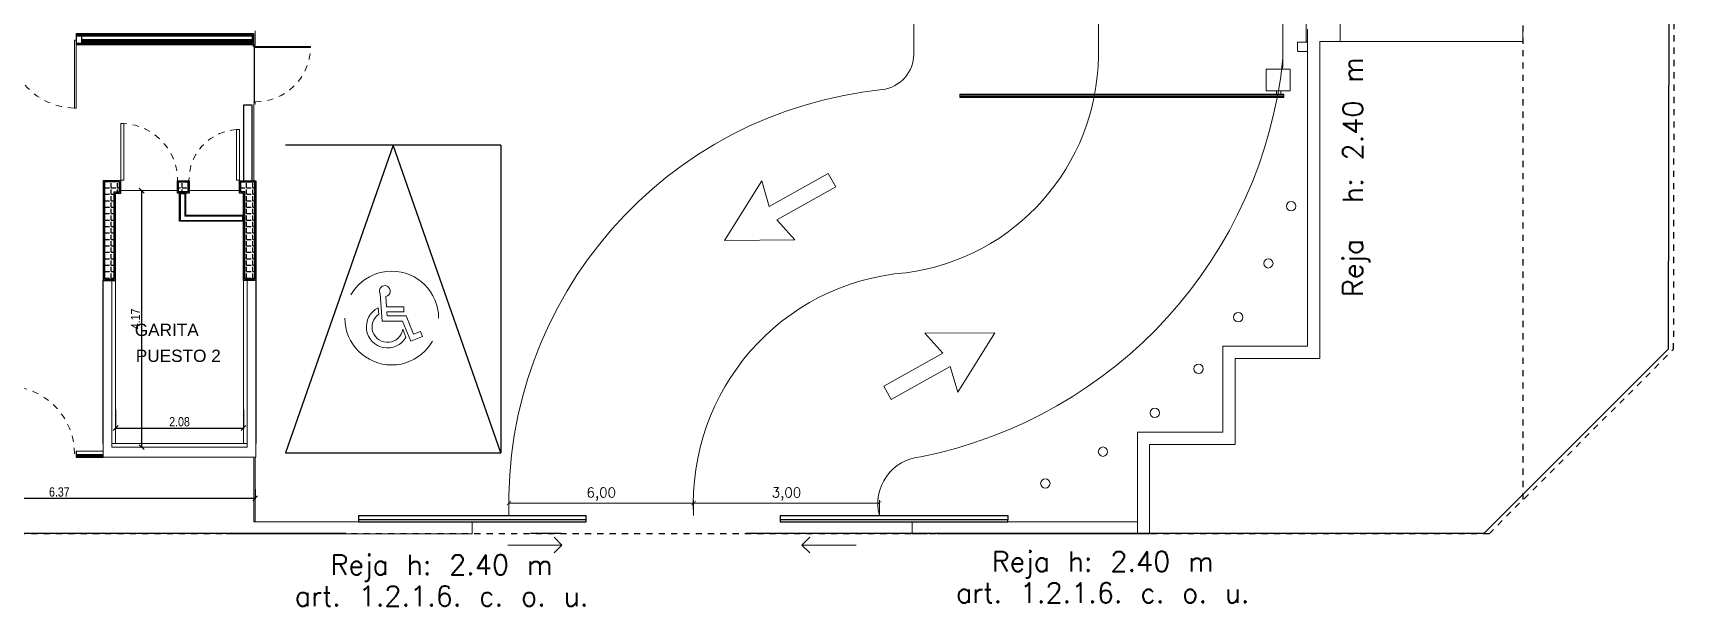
# Model space of a CAD drawing. Header units: millimetres. Extents: x 182 to 305, y 81 to 164.
# Drawn here: x 277.76 to 304.57, y 82.44 to 91.75 of the extents above; entities that cross this region are included whole.
import ezdxf

# ---------------------------------------------------------------- set-up
doc = ezdxf.new("R2010")
doc.units = ezdxf.units.MM
for name, pattern in [('ACAD_ISO04W100', [30.5, 24, -3, 0.5, -3]), ('ACAD_ISO10W100', [18.5, 12, -3, 0.5, -3]), ('Dash', [3.5, 2, -1.5]), ('Dash 1_16_', [0.003174, 0.001587, -0.001587]), ('DASHDOT', [1, 0.5, -0.25, 0, -0.25]), ('Hidden', [7.14375, 4.7625, -2.38125])]:
    doc.linetypes.add(name, pattern=pattern)
for name, color, linetype, lineweight in [('A-----DIP', 7, 'Continuous', 9), ('A-----NPP', 7, 'Continuous', 9), ('A-AREAIDM', 7, 'Continuous', 18), ('A-AREALIM', 7, 'Continuous', 9), ('A-COLSENM', 7, 'Continuous', 9), ('A-DOORSYM', 7, 'Continuous', 9), ('A-FLOROTM', 7, 'Continuous', 9), ('A-GLAZIDM', 7, 'Continuous', 9), ('A-WALL', 7, 'Continuous', 9), ('DIMENSION', 1, 'Continuous', 25), ('F-AFFFEQM', 7, 'Continuous', 9), ('G-PLANOTM', 7, 'Continuous', 9), ('I-SYSTFUM', 7, 'Continuous', 9), ('S-----TEP', 7, 'Continuous', 9)]:
    doc.layers.add(name, color=color, linetype=linetype, lineweight=lineweight)
for name, color, linetype in [('BLOCK 014', 7, 'Continuous'), ('DURLOCK', 7, 'Continuous'), ('estructura', 7, 'Continuous'), ('HATCH LADRILLO COMUN', 7, 'Continuous'), ('LADRILLO HU 12', 7, 'Continuous'), ('Lineas Carpintería', 7, 'Continuous'), ('Lineas Lotes', 7, 'DASHDOT'), ('Lineas Proyecciones', 7, 'Hidden'), ('MODIFICACIONES', 7, 'Continuous'), ('OBSERVACION', 7, 'Continuous'), ('reja', 7, 'Continuous'), ('REVOQUES', 7, 'Continuous'), ('Sectores', 3, 'Continuous')]:
    doc.layers.add(name, color=color, linetype=linetype)
doc.styles.add('ARIALNARROW', font='ARIALN.TTF')
doc.styles.add('MtXpl_Arial_Unicode_', font='ARIALUNI.ttf')
doc.styles.get("Standard").update_dxf_attribs({"font": 'txt.shx'})
doc.dimstyles.new('C', dxfattribs={"dimscale": 1.5, "dimtxt": 0.15, "dimasz": 0.08, "dimexe": 0.01, "dimexo": 0, "dimgap": 0.025, "dimtad": 1, "dimzin": 0, "dimdsep": 46, "dimtxsty": 'ARIALNARROW', "dimblk": 'OBLIQUE', "dimcen": 0, "dimclrd": 256, "dimclre": 256, "dimclrt": 256, "dimadec": 0, "dimazin": 0, "dimtfac": 1.666667, "dimtofl": 0, "dimtmove": 0, "dimatfit": 0, "dimldrblk": 'OBLIQUE', "dimfxl": 0.1, "dimtolj": 1, "dimtzin": 0, "dimarcsym": 0})

# ---------------------------------------------------------------- blocks, each defined once
blk = doc.blocks.new('_ARCHTICK')
at = {"color": 0, "linetype": 'ByBlock', "const_width": 0.15}
blk.add_lwpolyline([(-0.5, -0.5), (0.5, 0.5)], dxfattribs=at)
blk = doc.blocks.new('_Oblique')
at = {"layer": 'estructura', "color": 0, "lineweight": -2}
blk.add_line((-0.5, -0.5), (0.5, 0.5), dxfattribs=at)
blk = doc.blocks.new('*D33')
at = {"layer": 'Defpoints', "color": 0}
for p in [(279.52798, 89.194031), (279.52798, 85.024512), (279.52798, 85.024512)]:
    blk.add_point(p, dxfattribs=at)
at = {"layer": 'DIMENSION', "lineweight": -2}
for p, q in [((279.52798, 89.194031), (279.53798, 89.194031)), ((279.52798, 89.194031), (279.52798, 85.024512)), ((279.52798, 85.024512), (279.53798, 85.024512))]:
    blk.add_line(p, q, dxfattribs=at)
at = {"layer": 'DIMENSION', "lineweight": -2, "xscale": 0.08, "yscale": 0.08, "zscale": 0.08}
for p, rotation in [((279.52798, 89.194031), 90), ((279.52798, 85.024512), 270)]:
    blk.add_blockref('_Oblique', p, dxfattribs=dict(at, rotation=rotation))
at = {"layer": 'DIMENSION', "insert": (279.42768, 87.109272), "char_height": 0.15, "attachment_point": 5, "rotation": 90, "style": 'ARIALNARROW'}
blk.add_mtext('\\A1;4.17', dxfattribs=at)
blk = doc.blocks.new('*D34')
at = {"layer": 'Defpoints', "color": 0}
for p in [(279.103728, 85.635852), (281.183728, 85.635852), (281.183728, 85.335852)]:
    blk.add_point(p, dxfattribs=at)
at = {"layer": 'DIMENSION', "lineweight": -2}
for p, q in [((279.103728, 85.635852), (279.103728, 85.325852)), ((281.183728, 85.635852), (281.183728, 85.325852)), ((279.103728, 85.335852), (281.183728, 85.335852))]:
    blk.add_line(p, q, dxfattribs=at)
at = {"layer": 'DIMENSION', "lineweight": -2, "xscale": 0.08, "yscale": 0.08, "zscale": 0.08, "rotation": 180}
blk.add_blockref('_Oblique', (279.103728, 85.335852), dxfattribs=at)
at = {"layer": 'DIMENSION', "lineweight": -2, "xscale": 0.08, "yscale": 0.08, "zscale": 0.08}
blk.add_blockref('_Oblique', (281.183728, 85.335852), dxfattribs=at)
at = {"layer": 'DIMENSION', "insert": (280.143728, 85.437428), "char_height": 0.15, "attachment_point": 5, "style": 'ARIALNARROW'}
blk.add_mtext('\\A1;2.08', dxfattribs=at)
blk = doc.blocks.new('*D36')
at = {"layer": 'Defpoints', "color": 0}
for p in [(275.005385, 84.194555), (281.373728, 84.339969), (281.373728, 84.194555)]:
    blk.add_point(p, dxfattribs=at)
at = {"layer": 'DIMENSION', "lineweight": -2}
for p, q in [((275.005385, 84.194555), (275.005385, 84.204555)), ((275.005385, 84.194555), (281.373728, 84.194555)), ((281.373728, 84.339969), (281.373728, 84.184555))]:
    blk.add_line(p, q, dxfattribs=at)
at = {"layer": 'DIMENSION', "lineweight": -2, "xscale": 0.08, "yscale": 0.08, "zscale": 0.08, "rotation": 180}
blk.add_blockref('_Oblique', (275.005385, 84.194555), dxfattribs=at)
at = {"layer": 'DIMENSION', "lineweight": -2, "xscale": 0.08, "yscale": 0.08, "zscale": 0.08}
blk.add_blockref('_Oblique', (281.373728, 84.194555), dxfattribs=at)
at = {"layer": 'DIMENSION', "insert": (278.189556, 84.296132), "char_height": 0.15, "attachment_point": 5, "style": 'ARIALNARROW'}
blk.add_mtext('\\A1;6.37', dxfattribs=at)

msp = doc.modelspace()

# ---------------------------------------------------------------- linework, layer by layer
at = {"linetype": 'ACAD_ISO10W100'}
for p, q in [((304.3478, 86.621522), (304.483929, 160.881522)), ((301.349668, 83.623389), (304.3478, 86.621522)), ((301.349668, 83.623389), (190.992923, 83.623389))]:
    msp.add_line(p, q, dxfattribs=at)
at = {"layer": 'A-----DIP', "color": 252}
for p, q in [((285.498344, 83.917013), (285.498344, 84.165188)), ((285.498344, 84.115188), (288.500536, 84.115188)), ((288.500536, 83.917013), (288.500536, 84.165188)), ((288.500536, 83.917013), (288.500536, 84.165188)), ((288.500536, 84.115188), (291.520373, 84.115188)), ((291.520373, 83.917013), (291.520373, 84.165188))]:
    msp.add_line(p, q, dxfattribs=at)
at = {"layer": 'A-----NPP', "color": 252}
for p, q in [((285.47971, 83.433813), (286.35971, 83.433813)), ((286.35971, 83.433813), (286.232431, 83.561093)), ((286.35971, 83.433813), (286.232431, 83.306534)), ((290.260991, 83.433813), (290.38827, 83.561093)), ((291.140991, 83.433813), (290.260991, 83.433813)), ((290.260991, 83.433813), (290.38827, 83.306534))]:
    msp.add_line(p, q, dxfattribs=at)
at = {"layer": 'A-AREALIM', "color": 252}
msp.add_line((281.373728, 91.549648), (281.373728, 91.564512), dxfattribs=at)
at = {"layer": 'A-COLSENM', "color": 252}
for centre, start, end in [((298.213828, 88.938841), 90, 180), ((298.213828, 88.938841), 0, 90), ((298.213828, 88.938841), 180, 0), ((297.844221, 88.011657), 90, 180), ((297.844221, 88.011657), 180, 0), ((297.844221, 88.011657), 0, 90), ((297.354411, 87.137038), 90, 180), ((297.354411, 87.137038), 180, 0), ((297.354411, 87.137038), 0, 90), ((296.709772, 86.298367), 90, 180), ((296.709772, 86.298367), 0, 90), ((296.709772, 86.298367), 180, 0), ((295.998019, 85.581056), 90, 180), ((295.998019, 85.581056), 180, 0), ((295.998019, 85.581056), 0, 90), ((295.155873, 84.951736), 90, 180), ((295.155873, 84.951736), 0, 90), ((295.155873, 84.951736), 180, 0), ((294.218706, 84.436698), 90, 180), ((294.218706, 84.436698), 0, 90), ((294.218706, 84.436698), 180, 0)]:
    msp.add_arc(centre, 0.076, start, end, dxfattribs=at)
at = {"layer": 'A-DOORSYM', "color": 252}
for p, q in [((278.436648, 91.636467), (278.436648, 90.533933)), ((278.461109, 91.636467), (278.436648, 91.636467)), ((278.461109, 91.636467), (278.461109, 90.533933)), ((281.373728, 91.537148), (282.275197, 91.537148)), ((281.373728, 91.537148), (281.373728, 91.517148)), ((281.373728, 91.517148), (282.275197, 91.517148)), ((282.275197, 91.537148), (282.275197, 91.517148)), ((278.461109, 90.533933), (278.436648, 90.533933)), ((279.238728, 90.284512), (279.188728, 90.284512)), ((279.188728, 90.284512), (279.188728, 89.364512)), ((279.238728, 89.364512), (279.238728, 90.284512)), ((281.068728, 89.364512), (281.068728, 90.184512)), ((281.068728, 90.184512), (281.118728, 90.184512)), ((281.118728, 90.184512), (281.118728, 89.364512)), ((279.188728, 89.364512), (279.238728, 89.364512)), ((281.118728, 89.364512), (281.068728, 89.364512))]:
    msp.add_line(p, q, dxfattribs=at)
at = {"layer": 'A-DOORSYM', "color": 252, "linetype": 'Dash 1_16_'}
for centre, radius, start, end in [((278.461109, 91.636467), 1.102806, 180, 268.729045), ((281.373728, 91.537148), 0.901691, 270, 358.729045), ((279.188728, 89.364512), 0.921358, 356.889159, 86.889159), ((281.118728, 89.364512), 0.821523, 93.489325, 183.489325), ((277.337767, 84.914512), 1.1, 0, 90)]:
    msp.add_arc(centre, radius, start, end, dxfattribs=at)
at = {"layer": 'A-FLOROTM', "color": 252}
for p, q in [((299.011104, 91.614512), (299.011104, 116.084648)), ((279.188728, 89.194031), (280.108728, 89.194031)), ((280.298728, 89.194031), (281.118728, 89.194031)), ((278.461109, 84.864512), (278.903728, 84.864512))]:
    msp.add_line(p, q, dxfattribs=at)
at = {"layer": 'A-GLAZIDM', "color": 252}
for p, q in [((279.043728, 85.084512), (279.043728, 87.734512)), ((279.043728, 87.734512), (279.103728, 87.734512)), ((279.103728, 87.734512), (279.103728, 85.084512)), ((281.183728, 85.084512), (281.183728, 87.734512)), ((281.183728, 87.734512), (281.243728, 87.734512)), ((281.243728, 87.734512), (281.243728, 85.084512)), ((279.103728, 85.084512), (279.043728, 85.084512)), ((279.043728, 85.024512), (279.043728, 85.084512)), ((281.243728, 85.024512), (279.043728, 85.024512)), ((279.103728, 85.084512), (281.183728, 85.084512)), ((281.243728, 85.084512), (281.183728, 85.084512)), ((281.243728, 85.084512), (281.243728, 85.024512))]:
    msp.add_line(p, q, dxfattribs=at)
at = {"layer": 'A-WALL', "color": 252}
for p, q in [((298.461104, 91.614512), (298.461104, 93.566368)), ((298.481104, 91.614512), (298.461104, 91.614512)), ((281.283728, 84.864512), (278.903728, 84.864512)), ((281.160385, 84.864512), (281.353728, 84.864512))]:
    msp.add_line(p, q, dxfattribs=at)
at = {"layer": 'A-WALL', "color": 252, "lineweight": 18}
for p, q in [((281.373728, 91.564512), (281.373728, 91.789512)), ((298.481104, 91.814512), (298.481104, 91.604512)), ((301.978592, 91.614512), (301.978592, 91.814512)), ((281.360385, 91.549648), (281.340385, 91.549648)), ((281.340385, 91.549648), (281.340385, 91.537148)), ((281.353728, 91.537148), (281.373728, 91.537148)), ((281.358728, 91.564512), (281.373728, 91.564512)), ((281.360385, 91.537148), (281.360385, 91.549648)), ((298.481104, 91.464512), (298.481104, 86.666766)), ((298.681104, 86.466766), (298.681104, 91.614512)), ((298.681104, 91.614512), (301.978592, 91.614512)), ((281.373728, 90.637148), (281.353728, 90.637148)), ((281.353728, 90.637148), (281.353728, 90.624648)), ((281.353728, 90.624648), (281.373728, 90.624648)), ((281.373728, 90.624648), (281.373728, 90.637148)), ((281.383728, 90.604512), (281.353728, 90.604512)), ((281.353728, 90.604512), (281.353728, 89.354512)), ((297.104611, 86.666766), (297.104611, 85.266766)), ((298.481104, 86.666766), (297.104611, 86.666766)), ((297.304611, 85.066766), (297.304611, 86.466766)), ((297.304611, 86.466766), (298.681104, 86.466766)), ((295.714611, 85.266766), (295.714611, 83.614512)), ((297.104611, 85.266766), (295.714611, 85.266766)), ((278.903728, 85.084512), (278.903728, 84.864512)), ((278.903728, 84.864512), (278.903728, 85.024512)), ((281.383728, 85.152962), (281.383728, 84.864512)), ((295.914611, 83.614512), (295.914611, 85.066766)), ((295.914611, 85.066766), (297.304611, 85.066766)), ((278.993728, 84.864512), (278.998728, 84.864512)), ((281.288728, 84.864512), (281.293728, 84.864512)), ((281.383728, 84.864512), (281.353728, 84.864512)), ((281.353728, 84.864512), (281.353728, 83.814512)), ((281.373728, 83.814512), (281.373728, 84.864512)), ((284.901106, 83.814512), (281.353728, 83.814512)), ((284.901106, 83.614512), (284.901106, 83.814512)), ((295.714611, 83.814512), (292.054611, 83.814512)), ((292.054611, 83.814512), (292.054611, 83.614512)), ((280.901106, 83.614512), (284.901106, 83.614512)), ((292.054611, 83.614512), (292.297298, 83.614512)), ((292.460207, 83.614512), (295.914611, 83.614512))]:
    msp.add_line(p, q, dxfattribs=at)
at = {"layer": 'BLOCK 014', "color": 252, "ltscale": 5}
for p, q in [((278.461109, 91.724512), (281.325385, 91.724512)), ((281.325385, 91.724512), (281.325385, 91.584512)), ((278.556549, 91.584512), (278.461109, 91.584512)), ((281.325385, 91.584512), (278.556549, 91.584512)), ((281.325422, 90.584512), (281.185422, 90.584512)), ((281.185422, 90.584512), (281.185422, 89.354512)), ((281.325422, 89.354512), (281.325422, 90.584512))]:
    msp.add_line(p, q, dxfattribs=at)
at = {"layer": 'DURLOCK', "color": 252, "lineweight": 18}
for p, q in [((280.157482, 88.709512), (280.157482, 89.139512)), ((280.157482, 89.139512), (280.227482, 89.139512)), ((280.227482, 89.139512), (280.227482, 88.779512)), ((280.227482, 88.779512), (281.168728, 88.779512)), ((281.168728, 88.779512), (281.168728, 88.709512)), ((281.168728, 88.709512), (280.157482, 88.709512))]:
    msp.add_line(p, q, dxfattribs=at)
at = {"layer": 'F-AFFFEQM', "color": 252}
for p, q in [((283.406153, 87.516781), (283.439914, 87.073859)), ((283.496468, 87.474865), (283.50935, 87.305866)), ((283.373834, 87.287594), (283.381547, 87.18641)), ((283.50935, 87.305866), (283.788074, 87.305866)), ((283.51562, 87.223609), (283.520413, 87.160727)), ((283.788074, 87.223609), (283.51562, 87.223609)), ((283.520413, 87.160727), (283.827536, 87.160727)), ((283.788074, 87.305866), (283.788074, 87.223609)), ((283.827536, 87.160727), (283.949957, 86.859662)), ((283.439914, 87.073859), (283.769084, 87.073859)), ((283.769084, 87.073859), (283.902017, 86.746941)), ((283.773189, 86.940084), (283.824755, 86.81327)), ((283.949957, 86.859662), (284.063703, 86.905141)), ((284.091923, 86.82287), (284.063703, 86.905141)), ((283.902017, 86.746941), (284.091923, 86.82287))]:
    msp.add_line(p, q, dxfattribs=at)
at = {"layer": 'F-AFFFEQM', "color": 252, "linetype": 'Dash'}
for start, end in [(0, 180), (180, 0)]:
    msp.add_arc((283.593096, 87.122255), 0.762, start, end, dxfattribs=at)
at = {"layer": 'F-AFFFEQM', "color": 252}
for centre, radius, start, end in [((283.481889, 87.56171), 0.08806, 279.529611, 210.67771), ((283.524713, 86.97953), 0.343027, 116.094016, 331.008057), ((283.524713, 86.97953), 0.251587, 124.68421, 350.979426)]:
    msp.add_arc(centre, radius, start, end, dxfattribs=at)
at = {"layer": 'G-PLANOTM', "color": 252}
for p, q in [((298.481104, 91.604512), (298.318195, 91.604512)), ((298.318195, 91.604512), (298.318195, 91.464512)), ((298.318195, 91.464512), (298.329649, 91.453058)), ((298.329649, 91.453058), (298.469649, 91.453058)), ((298.469649, 91.453058), (298.481104, 91.464512)), ((298.481104, 91.464512), (298.481104, 91.604512))]:
    msp.add_line(p, q, dxfattribs=at)
at = {"layer": 'HATCH LADRILLO COMUN', "color": 252, "linetype": 'Continuous', "ltscale": 5}
for p, q in [((278.928131, 89.239315), (278.928131, 89.315515)), ((279.032906, 89.239315), (279.032906, 89.315515)), ((279.137681, 89.239315), (279.137681, 89.315515)), ((280.185431, 89.239315), (280.185431, 89.315515)), ((281.233181, 89.239315), (281.233181, 89.315515)), ((281.337956, 89.239315), (281.337956, 89.315515)), ((278.928131, 89.239315), (279.004331, 89.239315)), ((278.928131, 89.13454), (278.928131, 89.21074)), ((278.928131, 89.13454), (279.004331, 89.13454)), ((278.928131, 89.029765), (278.928131, 89.105965)), ((278.928131, 89.029765), (279.004331, 89.029765)), ((278.928131, 88.92499), (278.928131, 89.00119)), ((279.032906, 89.239315), (279.109106, 89.239315)), ((279.032906, 89.13454), (279.032906, 89.21074)), ((279.032906, 89.13454), (279.083728, 89.13454)), ((279.032906, 89.029765), (279.032906, 89.105965)), ((279.032906, 89.029765), (279.083728, 89.029765)), ((279.032906, 88.92499), (279.032906, 89.00119)), ((279.137681, 89.239315), (279.168728, 89.239315)), ((279.137681, 89.174512), (279.137681, 89.21074)), ((280.128728, 89.239315), (280.156856, 89.239315)), ((280.185431, 89.239315), (280.261631, 89.239315)), ((280.185431, 89.174512), (280.185431, 89.21074)), ((281.138728, 89.239315), (281.204606, 89.239315)), ((281.203728, 89.13454), (281.204606, 89.13454)), ((281.203728, 89.029765), (281.204606, 89.029765)), ((281.233181, 89.239315), (281.309381, 89.239315)), ((281.233181, 89.13454), (281.233181, 89.21074)), ((281.233181, 89.13454), (281.309381, 89.13454)), ((281.233181, 89.029765), (281.233181, 89.105965)), ((281.233181, 89.029765), (281.309381, 89.029765)), ((281.233181, 88.92499), (281.233181, 89.00119)), ((281.337956, 89.239315), (281.363728, 89.239315)), ((281.337956, 89.13454), (281.337956, 89.21074)), ((281.337956, 89.13454), (281.363728, 89.13454)), ((281.337956, 89.029765), (281.337956, 89.105965)), ((281.337956, 89.029765), (281.363728, 89.029765)), ((281.337956, 88.92499), (281.337956, 89.00119)), ((278.928131, 88.92499), (279.004331, 88.92499)), ((278.928131, 88.820215), (278.928131, 88.896415)), ((278.928131, 88.820215), (279.004331, 88.820215)), ((278.928131, 88.71544), (278.928131, 88.79164)), ((279.032906, 88.92499), (279.083728, 88.92499)), ((279.032906, 88.820215), (279.032906, 88.896415)), ((279.032906, 88.820215), (279.083728, 88.820215)), ((279.032906, 88.71544), (279.032906, 88.79164)), ((281.203728, 88.92499), (281.204606, 88.92499)), ((281.203728, 88.820215), (281.204606, 88.820215)), ((281.233181, 88.92499), (281.309381, 88.92499)), ((281.233181, 88.820215), (281.233181, 88.896415)), ((281.233181, 88.820215), (281.309381, 88.820215)), ((281.233181, 88.71544), (281.233181, 88.79164)), ((281.337956, 88.92499), (281.363728, 88.92499)), ((281.337956, 88.820215), (281.337956, 88.896415)), ((281.337956, 88.820215), (281.363728, 88.820215)), ((281.337956, 88.71544), (281.337956, 88.79164)), ((278.928131, 88.71544), (279.004331, 88.71544)), ((278.928131, 88.610665), (278.928131, 88.686865)), ((278.928131, 88.610665), (279.004331, 88.610665)), ((278.928131, 88.50589), (278.928131, 88.58209)), ((278.928131, 88.50589), (279.004331, 88.50589)), ((278.928131, 88.401115), (278.928131, 88.477315)), ((279.032906, 88.71544), (279.083728, 88.71544)), ((279.032906, 88.610665), (279.032906, 88.686865)), ((279.032906, 88.610665), (279.083728, 88.610665)), ((279.032906, 88.50589), (279.032906, 88.58209)), ((279.032906, 88.50589), (279.083728, 88.50589)), ((279.032906, 88.401115), (279.032906, 88.477315)), ((281.203728, 88.71544), (281.204606, 88.71544)), ((281.203728, 88.610665), (281.204606, 88.610665)), ((281.203728, 88.50589), (281.204606, 88.50589)), ((281.233181, 88.71544), (281.309381, 88.71544)), ((281.233181, 88.610665), (281.233181, 88.686865)), ((281.233181, 88.610665), (281.309381, 88.610665)), ((281.233181, 88.50589), (281.233181, 88.58209)), ((281.233181, 88.50589), (281.309381, 88.50589)), ((281.233181, 88.401115), (281.233181, 88.477315)), ((281.337956, 88.71544), (281.363728, 88.71544)), ((281.337956, 88.610665), (281.337956, 88.686865)), ((281.337956, 88.610665), (281.363728, 88.610665)), ((281.337956, 88.50589), (281.337956, 88.58209)), ((281.337956, 88.50589), (281.363728, 88.50589)), ((281.337956, 88.401115), (281.337956, 88.477315)), ((278.928131, 88.401115), (279.004331, 88.401115)), ((278.928131, 88.29634), (278.928131, 88.37254)), ((278.928131, 88.29634), (279.004331, 88.29634)), ((278.928131, 88.191565), (278.928131, 88.267765)), ((279.032906, 88.401115), (279.083728, 88.401115)), ((279.032906, 88.29634), (279.032906, 88.37254)), ((279.032906, 88.29634), (279.083728, 88.29634)), ((279.032906, 88.191565), (279.032906, 88.267765)), ((281.203728, 88.401115), (281.204606, 88.401115)), ((281.203728, 88.29634), (281.204606, 88.29634)), ((281.233181, 88.401115), (281.309381, 88.401115)), ((281.233181, 88.29634), (281.233181, 88.37254)), ((281.233181, 88.29634), (281.309381, 88.29634)), ((281.233181, 88.191565), (281.233181, 88.267765)), ((281.337956, 88.401115), (281.363728, 88.401115)), ((281.337956, 88.29634), (281.337956, 88.37254)), ((281.337956, 88.29634), (281.363728, 88.29634)), ((281.337956, 88.191565), (281.337956, 88.267765)), ((278.928131, 88.191565), (279.004331, 88.191565)), ((278.928131, 88.08679), (278.928131, 88.16299)), ((278.928131, 88.08679), (279.004331, 88.08679)), ((278.928131, 87.982015), (278.928131, 88.058215)), ((278.928131, 87.982015), (279.004331, 87.982015)), ((278.928131, 87.87724), (278.928131, 87.95344)), ((279.032906, 88.191565), (279.083728, 88.191565)), ((279.032906, 88.08679), (279.032906, 88.16299)), ((279.032906, 88.08679), (279.083728, 88.08679)), ((279.032906, 87.982015), (279.032906, 88.058215)), ((279.032906, 87.982015), (279.083728, 87.982015)), ((279.032906, 87.87724), (279.032906, 87.95344)), ((281.203728, 88.191565), (281.204606, 88.191565)), ((281.203728, 88.08679), (281.204606, 88.08679)), ((281.203728, 87.982015), (281.204606, 87.982015)), ((281.233181, 88.191565), (281.309381, 88.191565)), ((281.233181, 88.08679), (281.233181, 88.16299)), ((281.233181, 88.08679), (281.309381, 88.08679)), ((281.233181, 87.982015), (281.233181, 88.058215)), ((281.233181, 87.982015), (281.309381, 87.982015)), ((281.233181, 87.87724), (281.233181, 87.95344)), ((281.337956, 88.191565), (281.363728, 88.191565)), ((281.337956, 88.08679), (281.337956, 88.16299)), ((281.337956, 88.08679), (281.363728, 88.08679)), ((281.337956, 87.982015), (281.337956, 88.058215)), ((281.337956, 87.982015), (281.363728, 87.982015)), ((281.337956, 87.87724), (281.337956, 87.95344)), ((278.928131, 87.87724), (279.004331, 87.87724)), ((278.928131, 87.772465), (278.928131, 87.848665)), ((278.928131, 87.772465), (279.004331, 87.772465)), ((279.032906, 87.87724), (279.083728, 87.87724)), ((279.032906, 87.772465), (279.032906, 87.848665)), ((279.032906, 87.772465), (279.083728, 87.772465)), ((281.203728, 87.87724), (281.204606, 87.87724)), ((281.203728, 87.772465), (281.204606, 87.772465)), ((281.233181, 87.87724), (281.309381, 87.87724)), ((281.233181, 87.772465), (281.233181, 87.848665)), ((281.233181, 87.772465), (281.309381, 87.772465)), ((281.337956, 87.87724), (281.363728, 87.87724)), ((281.337956, 87.772465), (281.337956, 87.848665)), ((281.337956, 87.772465), (281.363728, 87.772465))]:
    msp.add_line(p, q, dxfattribs=at)
at = {"layer": 'I-SYSTFUM', "color": 252}
for p, q in [((297.808604, 91.166766), (297.90256, 91.166766)), ((297.808604, 90.816766), (297.808604, 91.166766)), ((297.90256, 91.166766), (298.198604, 91.166766)), ((298.198604, 91.166766), (298.198604, 90.816766)), ((292.828604, 90.746766), (292.828604, 90.761766)), ((292.828604, 90.761766), (298.013604, 90.761766)), ((292.828604, 90.721766), (292.828604, 90.746766)), ((292.828604, 90.746766), (298.093604, 90.746766)), ((292.828604, 90.706766), (292.828604, 90.721766)), ((292.828604, 90.721766), (298.093604, 90.721766)), ((298.093604, 90.706766), (292.828604, 90.706766)), ((297.90256, 90.816766), (297.808604, 90.816766)), ((298.198604, 90.816766), (297.90256, 90.816766)), ((297.978604, 90.816766), (297.978604, 90.761766)), ((298.013604, 90.761766), (298.093604, 90.761766)), ((298.048604, 90.761766), (298.048604, 90.816766)), ((298.093604, 90.761766), (298.093604, 90.746766)), ((298.093604, 90.746766), (298.093604, 90.721766)), ((298.093604, 90.721766), (298.093604, 90.706766))]:
    msp.add_line(p, q, dxfattribs=at)
at = {"layer": 'LADRILLO HU 12', "color": 252, "ltscale": 5}
for p, q in [((279.168728, 89.334512), (278.923728, 89.334512)), ((278.923728, 89.334512), (278.923728, 87.754512)), ((279.168728, 89.174512), (279.168728, 89.334512)), ((280.128728, 89.334512), (280.278728, 89.334512)), ((280.128728, 89.174512), (280.128728, 89.334512)), ((280.278728, 89.334512), (280.278728, 89.174512)), ((281.138728, 89.174512), (281.138728, 89.334512)), ((281.138728, 89.334512), (281.363728, 89.334512)), ((281.363728, 89.334512), (281.363728, 87.754512)), ((279.083728, 87.754512), (279.083728, 89.174512)), ((279.083728, 89.174512), (279.168728, 89.174512)), ((280.278728, 89.174512), (280.128728, 89.174512)), ((281.203728, 89.174512), (281.138728, 89.174512)), ((281.203728, 87.754512), (281.203728, 89.174512)), ((278.923728, 87.754512), (279.083728, 87.754512)), ((281.363728, 87.754512), (281.203728, 87.754512))]:
    msp.add_line(p, q, dxfattribs=at)
at = {"layer": 'Lineas Carpintería', "color": 252}
for p, q in [((283.054211, 83.917013), (286.754211, 83.917013)), ((283.054211, 83.917013), (283.054211, 83.844513)), ((286.754211, 83.814513), (286.754211, 83.917013)), ((289.909413, 83.917013), (293.609413, 83.917013)), ((289.909413, 83.917013), (289.909413, 83.844513)), ((293.609413, 83.917013), (293.609413, 83.844513)), ((286.754211, 83.844513), (283.054211, 83.844513)), ((283.054211, 83.844513), (283.054211, 83.814513)), ((283.054211, 83.814513), (286.754211, 83.814513)), ((293.609413, 83.844513), (289.909413, 83.844513)), ((289.909413, 83.844513), (289.909413, 83.814513)), ((289.909413, 83.814513), (293.609413, 83.814513)), ((293.609413, 83.814513), (293.609413, 83.844513))]:
    msp.add_line(p, q, dxfattribs=at)
at = {"layer": 'Lineas Lotes', "color": 252, "linetype": 'ACAD_ISO04W100', "ltscale": 4e-05}
for p, q in [((301.978592, 160.877005), (301.978592, 84.162828)), ((304.43277, 86.617005), (304.568899, 160.877005)), ((301.434637, 83.618873), (304.43277, 86.617005)), ((301.434637, 83.618873), (185.194637, 83.618873))]:
    msp.add_line(p, q, dxfattribs=at)
at = {"layer": 'Lineas Proyecciones', "color": 252, "linetype": 'Hidden', "ltscale": 50}
for p, q in [((285.365913, 89.932385), (281.865913, 89.932385)), ((283.615913, 89.932385), (281.865913, 84.932385)), ((285.365913, 84.932385), (283.615913, 89.932385)), ((285.365913, 89.932385), (285.365913, 84.932385)), ((281.865913, 84.932385), (285.365913, 84.932385))]:
    msp.add_line(p, q, dxfattribs=at)
at = {"layer": 'MODIFICACIONES', "color": 252, "ltscale": 5}
msp.add_line((281.363728, 90.637148), (281.363728, 91.537148), dxfattribs=at)
at = {"layer": 'OBSERVACION', "color": 252, "ltscale": 5}
for p, q in [((278.461109, 91.744512), (278.461109, 91.564512)), ((278.556549, 91.701779), (278.461109, 91.701779)), ((278.461109, 91.701779), (278.461109, 91.584512)), ((278.556549, 91.584512), (278.556549, 91.701779)), ((278.461109, 91.584512), (278.556549, 91.584512)), ((278.461109, 84.959512), (278.461109, 84.864512))]:
    msp.add_line(p, q, dxfattribs=at)
at = {"layer": 'reja', "color": 252, "lineweight": 18}
for p, q in [((278.556549, 91.701779), (281.328641, 91.701779)), ((278.461109, 84.959512), (278.903728, 84.959512))]:
    msp.add_line(p, q, dxfattribs=at)
at = {"layer": 'reja', "color": 252}
for p, q in [((278.556549, 91.646779), (281.328641, 91.646779)), ((278.556549, 91.606779), (281.343641, 91.606779)), ((278.587333, 91.626779), (281.325385, 91.626779)), ((278.461109, 84.904512), (278.903728, 84.904512)), ((278.461109, 84.884512), (278.903728, 84.884512)), ((278.461109, 84.864512), (278.903728, 84.864512))]:
    msp.add_line(p, q, dxfattribs=at)
at = {"layer": 'reja', "color": 252, "lineweight": 18}
for centre in [(278.577333, 91.626779), (278.903684, 91.626779), (279.053684, 91.626779), (279.203684, 91.626779), (279.353684, 91.626779), (279.503684, 91.626779), (279.653684, 91.626779), (279.803684, 91.626779), (279.953684, 91.626779), (280.103684, 91.626779), (280.253684, 91.626779), (280.403684, 91.626779), (280.553684, 91.626779), (280.703684, 91.626779), (280.853684, 91.626779), (281.003684, 91.626779), (281.153684, 91.626779), (278.539538, 84.884512), (278.689538, 84.884512), (278.839538, 84.884512)]:
    msp.add_circle(centre, 0.01, dxfattribs=at)
at = {"layer": 'REVOQUES', "color": 252, "ltscale": 5}
for p, q in [((278.461109, 91.744512), (281.345385, 91.744512)), ((281.345385, 91.744512), (281.345385, 91.564512)), ((281.345385, 91.564512), (278.461109, 91.564512)), ((279.188728, 89.354512), (278.903728, 89.354512)), ((278.903728, 89.354512), (278.903728, 87.734512)), ((279.188728, 89.154512), (279.188728, 89.354512)), ((280.108728, 89.354512), (280.298728, 89.354512)), ((280.108728, 89.154512), (280.108728, 89.354512)), ((280.298728, 89.354512), (280.298728, 89.154512)), ((281.118728, 89.154512), (281.118728, 89.354512)), ((281.118728, 89.354512), (281.383728, 89.354512)), ((281.383728, 89.354512), (281.383728, 87.734512)), ((279.103728, 87.734512), (279.103728, 89.154512)), ((279.103728, 89.154512), (279.188728, 89.154512)), ((280.298728, 89.154512), (280.108728, 89.154512)), ((280.142482, 88.694512), (280.142482, 89.154512)), ((280.142482, 89.154512), (280.242482, 89.154512)), ((280.242482, 89.154512), (280.242482, 88.794512)), ((281.183728, 89.154512), (281.118728, 89.154512)), ((281.183728, 87.734512), (281.183728, 89.154512)), ((280.242482, 88.794512), (281.183728, 88.794512)), ((281.183728, 88.794512), (281.183728, 88.694512)), ((281.183728, 88.694512), (280.142482, 88.694512)), ((278.903728, 85.084512), (278.903728, 87.734512)), ((278.903728, 87.734512), (279.103728, 87.734512)), ((281.383728, 87.734512), (281.183728, 87.734512)), ((281.383728, 87.734512), (281.383728, 85.084512))]:
    msp.add_line(p, q, dxfattribs=at)
at = {"layer": 'S-----TEP', "color": 252}
for p, q in [((292.081104, 91.379648), (292.081104, 93.574648)), ((295.081104, 91.379648), (295.081104, 93.574648)), ((298.078438, 91.614512), (298.078438, 93.574648)), ((289.004976, 88.385588), (289.608762, 89.354063)), ((289.608762, 89.354063), (289.729162, 88.934386)), ((289.729162, 88.934386), (290.688926, 89.471838)), ((290.688926, 89.471838), (290.811074, 89.25371)), ((290.688926, 89.471838), (290.811074, 89.25371)), ((290.811074, 89.25371), (289.851311, 88.716258)), ((289.851311, 88.716258), (290.146214, 88.394299)), ((290.146214, 88.394299), (289.004976, 88.385588)), ((292.257154, 86.876019), (293.398392, 86.88473)), ((292.552057, 86.554061), (292.257154, 86.876019)), ((293.398392, 86.88473), (292.794606, 85.916256)), ((291.592294, 86.016609), (292.552057, 86.554061)), ((292.674206, 86.335933), (291.714442, 85.798481)), ((292.794606, 85.916256), (292.674206, 86.335933)), ((291.714442, 85.798481), (291.592294, 86.016609)), ((291.714442, 85.798481), (291.592294, 86.016609))]:
    msp.add_line(p, q, dxfattribs=at)
for centre, radius, start, end in [((291.490936, 91.419473), 6.590389, 357.802459, 1.695882), ((291.490936, 91.419473), 0.590389, 277.407244, 359.364454), ((291.490936, 91.419473), 3.590389, 277.407244, 359.364454), ((290.755823, 92.089314), 7.362676, 281.278364, 354.208627), ((292.253455, 84.111064), 6.757897, 95.829634, 181.64546), ((292.257214, 84.109687), 3.761616, 94.62635, 182.936038), ((292.257214, 84.109687), 0.761616, 94.62635, 194.653968)]:
    msp.add_arc(centre, radius, start, end, dxfattribs=at)

# ---------------------------------------------------------------- block references
at = {"layer": 'A-----DIP', "color": 252, "xscale": 0.07, "yscale": 0.07, "zscale": 0.07, "rotation": 180}
for p in [(285.498344, 84.115188), (288.500536, 84.115188)]:
    msp.add_blockref('_ARCHTICK', p, dxfattribs=at)
at = {"layer": 'A-----DIP', "color": 252, "xscale": 0.07, "yscale": 0.07, "zscale": 0.07}
for p in [(288.500536, 84.115188), (291.520373, 84.115188)]:
    msp.add_blockref('_ARCHTICK', p, dxfattribs=at)

# ---------------------------------------------------------------- texts
at = {"layer": 'A-----DIP', "color": 252, "char_height": 0.16, "attachment_point": 5}
for s, insert in [('6,00', (286.99944, 84.263834)), ('3,00', (290.010454, 84.263834))]:
    msp.add_mtext(s, dxfattribs=dict(at, insert=insert))
at = {"layer": 'A-AREAIDM', "color": 252}
msp.add_text('Reja  h: 2.40 m', height=0.324566, rotation=90, dxfattribs=at).set_placement((299.380128, 87.466659))
at = {"layer": 'A-AREAIDM', "color": 252, "lineweight": 9, "char_height": 0.324566, "width": 6.71017, "attachment_point": 2, "line_spacing_factor": 0.938532}
for insert in [(284.402918, 83.276574), (295.151776, 83.330187)]:
    msp.add_mtext('Reja h: 2.40 m\\Part. 1.2.1.6. c. o. u.', dxfattribs=dict(at, insert=insert))
at = {"layer": 'Sectores', "style": 'MtXpl_Arial_Unicode_'}
for s, p in [('GARITA', (279.415917, 86.830894)), ('PUESTO 2', (279.432867, 86.409512))]:
    msp.add_text(s, height=0.2, dxfattribs=at).set_placement(p)

# ---------------------------------------------------------------- dimensions: what is measured, and where the dimension line sits
at = {"layer": 'DIMENSION'}
dim = msp.add_linear_dim(base=(279.52798, 85.024512), p1=(279.52798, 89.194031), p2=(279.52798, 85.024512), angle=270, dimstyle='C', override={"dimscale": 1, "dimlfac": 1, "dimtxsty": 'ARIALNARROW', "dimtolj": 1}, dxfattribs=at)
dim.commit()
dim.dimension.update_dxf_attribs({"geometry": '*D33', "text_midpoint": (279.42768, 87.109272)})
for base, p1, p2, picture, middle in [((281.183728, 85.335852), (279.103728, 85.635852), (281.183728, 85.635852), '*D34', (280.143728, 85.437428)), ((281.373728, 84.194555), (275.005385, 84.194555), (281.373728, 84.339969), '*D36', (278.189556, 84.296132))]:
    dim = msp.add_linear_dim(base=base, p1=p1, p2=p2, dimstyle='C', override={"dimscale": 1, "dimlfac": 1, "dimtxsty": 'ARIALNARROW', "dimtolj": 1}, dxfattribs=at)
    dim.commit()
    dim.dimension.update_dxf_attribs({"geometry": picture, "text_midpoint": middle})

doc.saveas('drawing.dxf')
